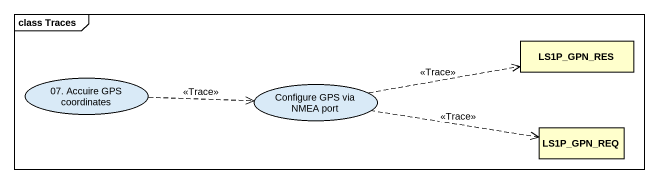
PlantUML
@startuml
mainframe class Traces
allowmixing
hide circle
hide empty members
class LS1P_GPN_RES
usecase "07. Accuire GPS coordinates" as u07_Accuire_GPS_coordinates
usecase "Configure GPS via NMEA port" as Configure_GPS_via_NMEA_port
class LS1P_GPN_REQ
u07_Accuire_GPS_coordinates .right.> Configure_GPS_via_NMEA_port : <<Trace>>
Configure_GPS_via_NMEA_port .right.> LS1P_GPN_RES : <<Trace>>
Configure_GPS_via_NMEA_port .right.> LS1P_GPN_REQ : <<Trace>>
@enduml
